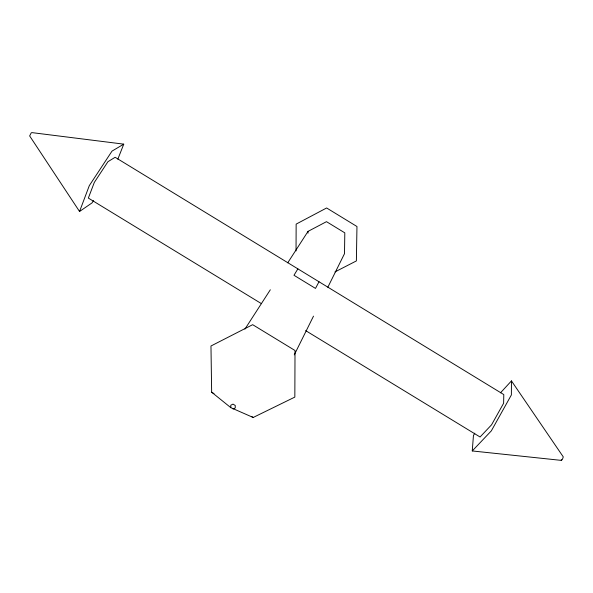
<?xml version="1.0" encoding="UTF-8"?>
<svg xmlns="http://www.w3.org/2000/svg" width="593" height="593" viewBox="0 0 593 593"><rect width="100%" height="100%" fill="white"/><g stroke="black" fill="none" stroke-linecap="round" stroke-linejoin="round"><path stroke-width="0.89" d="M296.04 250.921L296.144 224.117L326.632 207.973L356.964 226.511L356.378 260.92L334.971 271.92M511.455 380.906L511.381 394.938L491.323 430.881L472.258 450.947L561.378 460.39L562.401 459.434L563.276 456.892L511.455 380.906L500.499 392.811M308.012 233.182L308.026 231.381L326.491 221.663L344.807 232.856L344.503 253.671L327.818 287.294M472.258 450.947L473.444 435.544L474.778 433.164M79.544 211.486L89.313 185.624L112.025 151.104L123.759 144.143L31.889 132.61L31.184 132.928L29.65 135.923L79.544 211.486L92.011 202.91L93.516 200.612M117.829 159.183L123.759 144.143M294.269 354.881L313.504 316.136M319.004 281.757L315.491 288.406L293.987 275.278L297.879 268.859M244.939 329.1L270.319 289.784M287.731 262.818L308.026 231.381M233.049 409.022L235.265 407.925L235.243 405.471L233.005 404.107L230.788 405.204L230.81 407.658L253.181 417.479L294.84 397.095L295.017 350.507L252.662 324.682L210.967 346.001L211.657 392.203L230.81 407.658M211.657 392.203L214.006 393.633M251.61 416.523L253.181 417.479M261.469 303.668L88.35 198.077L94.324 182.407L107.933 161.704L115.131 157.286L503.798 394.582L503.62 403.247L491.582 424.788L480.063 436.997L305.654 330.62M561.312 459.597L561.378 460.39"/></g></svg>
